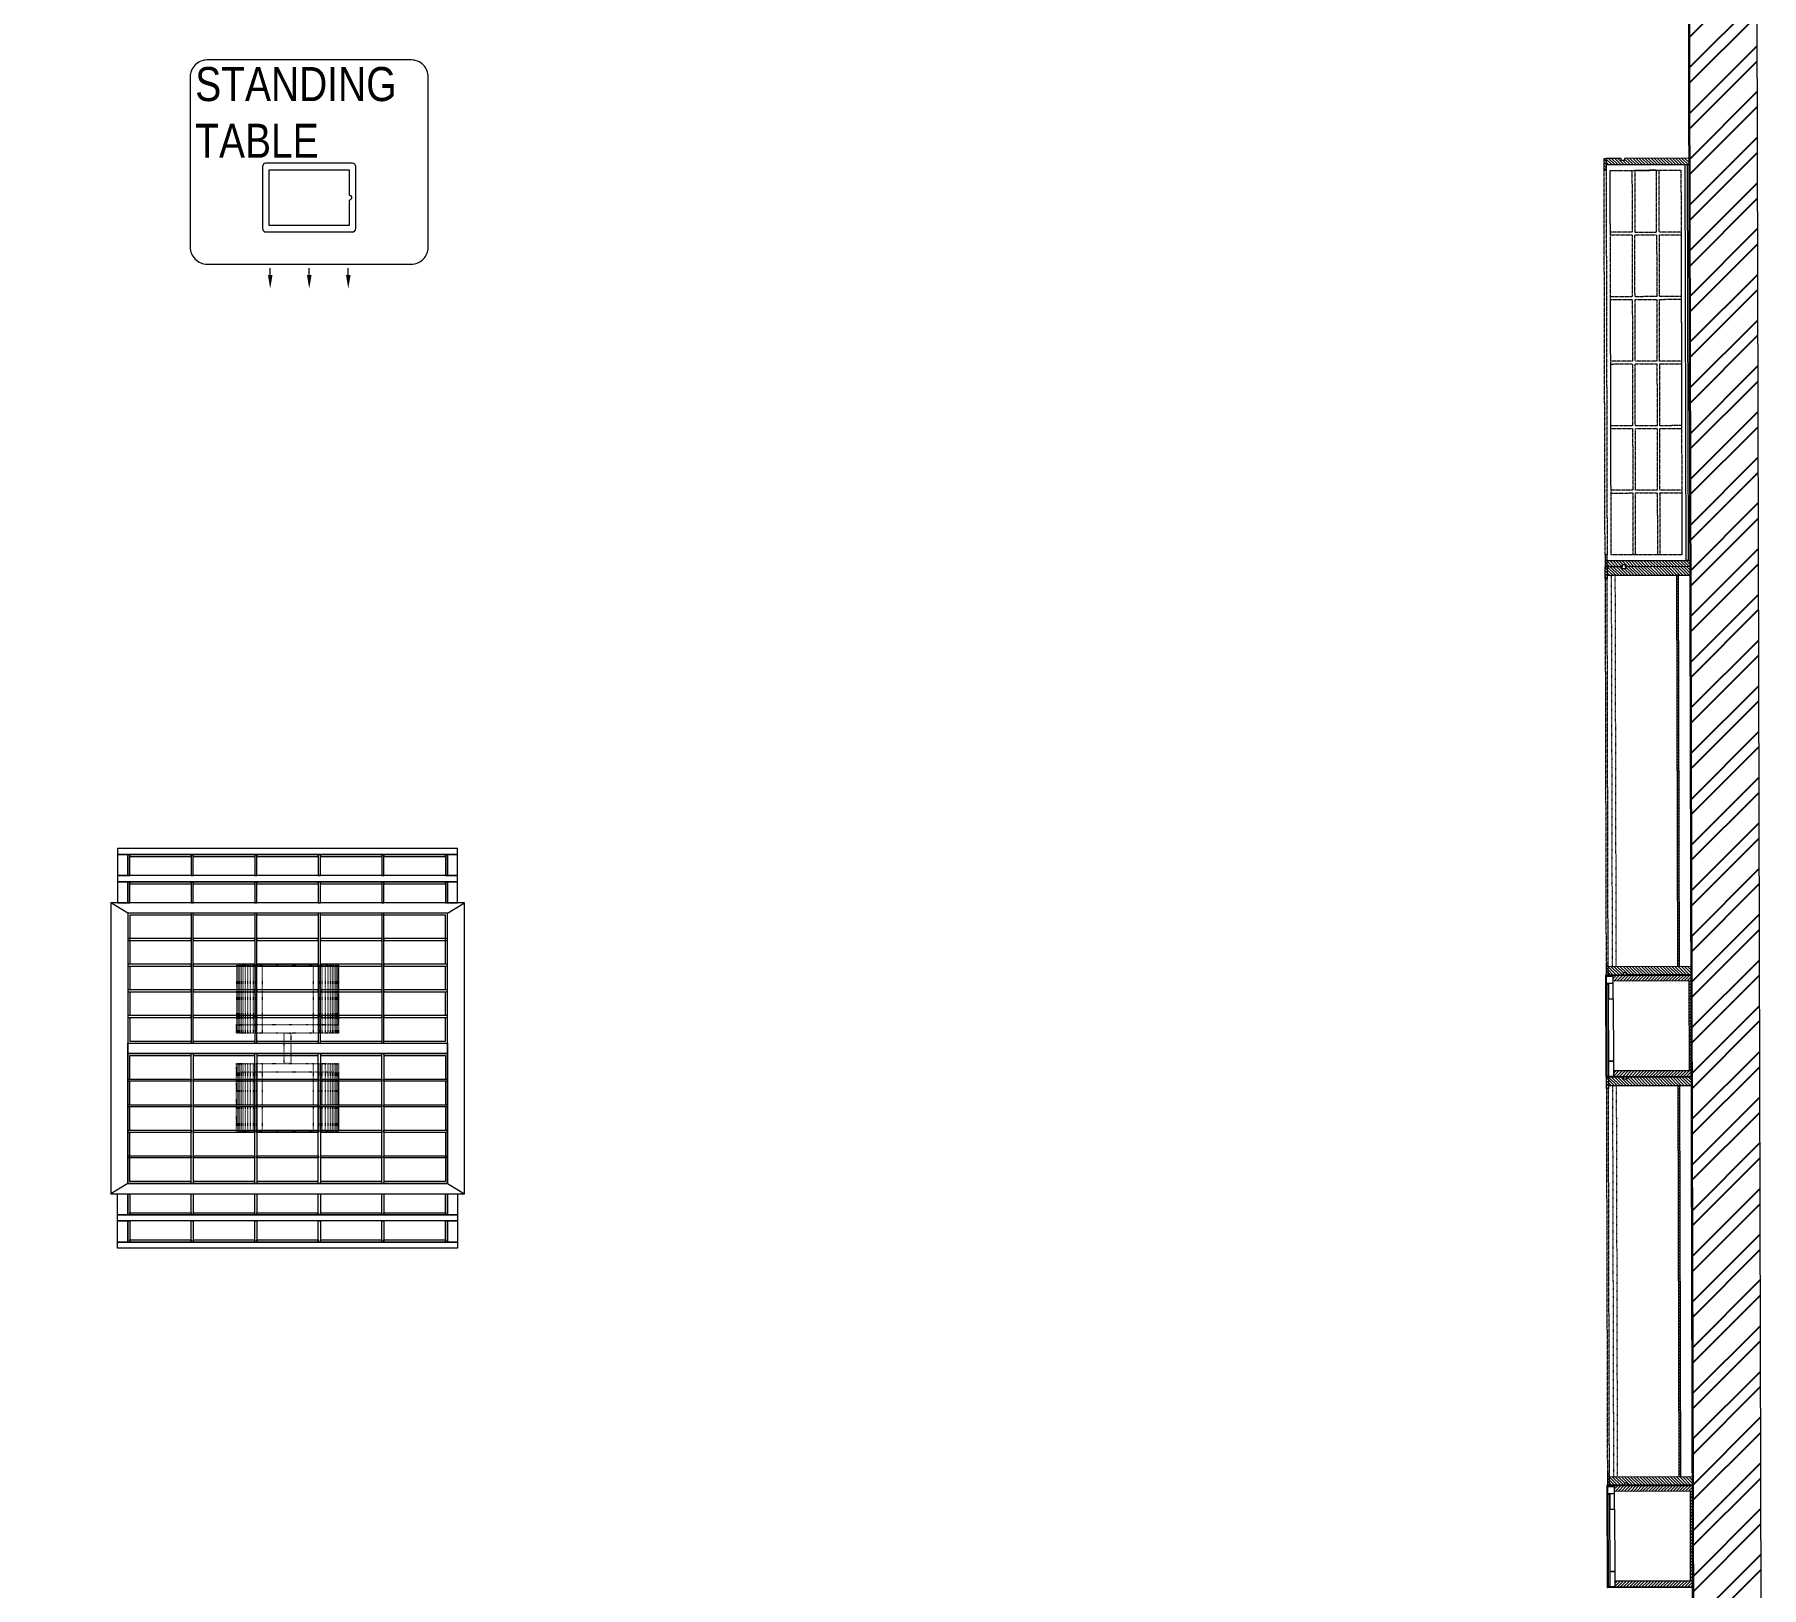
# Model space of a CAD drawing. Header units: millimetres. Extents: x -8946 to 2684, y -2892 to 9932.
# Drawn here: x -2393 to 2684, y 2450 to 7015 of the extents above; entities that cross this region are included whole.
import ezdxf

# ---------------------------------------------------------------- set-up
doc = ezdxf.new("R2010")
doc.units = ezdxf.units.MM
doc.linetypes.add('a_p6_plan_L18$0$HIDDEN', pattern=[0.375, 0.25, -0.125])
doc.linetypes.add('ACAD_ISO03W100', pattern=[30, 12, -18])
for name, color, linetype, lineweight in [('I-LK DIM', 252, 'Continuous', 5), ('I-LK FF&E', 1, 'Continuous', 9), ('I-LK TEXT', 31, 'Continuous', 5), ('LN-ELEVATION-1', 81, 'Continuous', 13), ('LN-ELEVATION-2', 103, 'Continuous', 20), ('LN-ELEVATION-3', 125, 'a_p6_plan_L18$0$HIDDEN', 18), ('LN-ELEVATION-4', 145, 'Continuous', 13), ('LN-ELEVATION-5', 167, 'Continuous', 5), ('LN-HATCH', 251, 'Continuous', 0)]:
    doc.layers.add(name, color=color, linetype=linetype, lineweight=lineweight)
doc.layers.add('WALLS', color=7, linetype='Continuous')
doc.layers.add('WALLS_3D', color=7, linetype='Continuous')
doc.styles.add('LK TXT', font='Arial Narrow.ttf')
pattern_1 = [(45, (7858054.0837, 3504049.203), (-4.4901280605, 4.4901280605), [])]

# ---------------------------------------------------------------- blocks, each defined once
blk = doc.blocks.new('standing table')
at = {"layer": 'LN-ELEVATION-1', "linetype": 'ByBlock', "lineweight": -2}
for p, q in [((235.3, -32.3), (235.3, -12)), ((350, -32.3), (350, -12)), ((464.7, -32.3), (464.7, -12))]:
    blk.add_line(p, q, dxfattribs=at)
at = {"layer": 'LN-ELEVATION-1'}
for points in [[(222.7, 94.5), (476.7, 94.5, 0.414214), (486.7, 104.5), (486.7, 286.5, 0.414214), (476.7, 296.5), (222.7, 296.5, 0.414214), (212.7, 286.5), (212.7, 104.5, 0.414214)], [(467.2, 186), (467.2, 113.5), (232.2, 113.5), (232.2, 277.5), (467.2, 277.5), (467.2, 205, 0.327538), (468.6, 203.1, -0.733799), (468.6, 187.9, 0.327538)]]:
    blk.add_lwpolyline(points, format="xyb", close=True, dxfattribs=at)
at = {"layer": 'LN-ELEVATION-1', "linetype": 'ByBlock', "lineweight": -2}
for points in [[(241.9, -32.3), (228.6, -32.3), (235.3, -72.3)], [(356.7, -32.3), (343.3, -32.3), (350, -72.3)], [(471.4, -32.3), (458.1, -32.3), (464.7, -72.3)]]:
    blk.add_solid(points, dxfattribs=at)
at = {"layer": 'LN-ELEVATION-2'}
blk.add_lwpolyline([(50, 0), (650, 0, 0.414214), (700, 50), (700, 550, 0.414214), (650, 600), (50, 600, 0.414214), (0, 550), (0, 50, 0.414214)], format="xyb", close=True, dxfattribs=at)
blk = doc.blocks.new('STANDING_TABLE_3', base_point=(0, 0))
at = {"layer": 'I-LK FF&E'}
blk.add_blockref('STANDING TABLE', (0, 72.3), dxfattribs=at)
at = {"layer": 'I-LK TEXT', "color": 0, "linetype": 'Continuous', "ltscale": 3, "insert": (406.8, 518.2), "char_height": 100, "width": 783.964, "attachment_point": 5, "style": 'LK TXT'}
blk.add_mtext('\\pxql;STANDING TABLE', dxfattribs=at)
blk = doc.blocks.new('mirror unit')
at = {"layer": 'LN-HATCH', "ltscale": 0.5}
h = blk.add_hatch(dxfattribs=at)
h.set_pattern_fill('ANSI31', color=256, scale=2)
h.set_pattern_definition([(45, (4060433.7416, 1708720.787), (-4.4901280605, 4.4901280605), [])])
h.paths.add_polyline_path([(212.9, 101.3), (230.9, 101.3), (230.9, -127.7), (212.9, -127.7)])
h.paths.add_polyline_path([(230.9, 95.3), (494.9, 95.3), (494.9, 101.3), (230.9, 101.3)])
h.paths.add_polyline_path([(512.9, 101.3), (494.9, 101.3), (494.9, -127.7), (512.9, -127.7)])
at = {"layer": 'Defpoints'}
blk.add_lwpolyline([(512.9, 101.3), (212.9, 101.3), (212.9, -148.7), (512.9, -148.7)], close=True, dxfattribs=at)
at = {"layer": 'LN-ELEVATION-1'}
for points in [[(212.9, 101.3), (230.9, 101.3), (230.9, -127.7), (212.9, -127.7)], [(230.9, 95.3), (494.9, 95.3), (494.9, 101.3), (230.9, 101.3)], [(512.9, 101.3), (494.9, 101.3), (494.9, -127.7), (512.9, -127.7)], [(259.9, -141.7), (259.9, -127.7), (214.9, -127.7), (214.9, -148.7), (223.9, -148.7), (223.9, -147.2), (216.4, -147.2), (216.4, -141.7)], [(442.9, -141.7), (442.9, -127.7), (487.9, -127.7), (487.9, -148.7), (478.9, -148.7), (478.9, -147.2), (486.4, -147.2), (486.4, -141.7)], [(504.9, -148.7), (504.9, -147.2), (509.4, -147.2), (509.4, -129.2), (487.9, -129.2), (487.9, -127.7), (510.9, -127.7), (510.9, -148.7)]]:
    blk.add_lwpolyline(points, close=True, dxfattribs=at)
at = {"layer": 'LN-ELEVATION-2', "color": 4, "lineweight": 0}
blk.add_lwpolyline([(216.4, -141.7), (486.4, -141.7), (486.4, -147.2), (216.4, -147.2)], close=True, dxfattribs=at)
at = {"layer": 'LN-ELEVATION-2'}
blk.add_lwpolyline([(259.9, -141.7), (442.9, -141.7), (442.9, -127.7), (259.9, -127.7)], close=True, dxfattribs=at)
at = {"layer": 'LN-ELEVATION-4', "ltscale": 0.5}
blk.add_line((478.9, -148.7), (223.9, -148.7), dxfattribs=at)
blk = doc.blocks.new('MIRROR_DIFFERENT_4', base_point=(0, 0))
at = {"layer": 'I-LK FF&E'}
blk.add_blockref('MIRROR UNIT', (-212.9, 148.7), dxfattribs=at)
blk = doc.blocks.new('jj 1200')
at = {"layer": 'LN-HATCH', "ltscale": 0.5}
h = blk.add_hatch(dxfattribs=at)
h.set_pattern_fill('ANSI31', color=256, scale=2)
h.set_pattern_definition([(45, (4097187.331, 1708800.267), (-4.4901280605, 4.4901280605), [])])
h.paths.add_polyline_path([(792.1, 220), (792.1, 30), (786.1, 30), (786.1, 20), (792.1, 20), (792.1, -24), (767.1, -24), (767.1, 220)])
h.paths.add_polyline_path([(-382.9, 180), (767.1, 180), (767.1, 186), (-382.9, 186)])
h.paths.add_polyline_path([(757.1, -24), (757.1, -30), (792.1, -30), (792.1, -24)])
h.paths.add_polyline_path([(-407.9, 220), (-407.9, 30), (-401.9, 30), (-401.9, 20), (-407.9, 20), (-407.9, -24), (-382.9, -24), (-382.9, 220)])
h.paths.add_polyline_path([(-372.9, -24), (-372.9, -30), (-407.9, -30), (-407.9, -24)])
at = {"layer": 'LN-ELEVATION-1', "ltscale": 0.5}
for points in [[(-407.9, 220), (-407.9, 30), (-401.9, 30), (-401.9, 20), (-407.9, 20), (-407.9, -24), (-382.9, -24), (-382.9, 220)], [(792.1, 220), (792.1, 30), (786.1, 30), (786.1, 20), (792.1, 20), (792.1, -24), (767.1, -24), (767.1, 220)], [(-382.9, 180), (767.1, 180), (767.1, 186), (-382.9, 186)], [(-372.9, -24), (-372.9, -30), (-407.9, -30), (-407.9, -24)], [(757.1, -24), (757.1, -30), (792.1, -30), (792.1, -24)]]:
    blk.add_lwpolyline(points, close=True, dxfattribs=at)
at = {"layer": 'LN-ELEVATION-3', "ltscale": 0.5}
for p, q in [((767.1, 220), (-382.9, 220)), ((757.1, -24), (-372.9, -24)), ((-372.9, -30), (757.1, -30))]:
    blk.add_line(p, q, dxfattribs=at)
at = {"layer": 'LN-ELEVATION-4', "linetype": 'ACAD_ISO03W100', "ltscale": 0.05}
blk.add_lwpolyline([(767.1, 0), (-382.9, 0), (-382.9, -12), (767.1, -12)], close=True, dxfattribs=at)
blk = doc.blocks.new('JJ_FIXTURE_LARGE_5', base_point=(0, 0))
at = {"layer": 'I-LK FF&E', "xscale": -1}
blk.add_blockref('JJ 1200', (792.1, 30), dxfattribs=at)
blk = doc.blocks.new('MIRROR_DIFFERENT_5', base_point=(0, 0))
at = {"layer": 'I-LK FF&E'}
blk.add_blockref('MIRROR UNIT', (-212.9, 148.7), dxfattribs=at)
blk = doc.blocks.new('JJ_FIXTURE_LARGE_6', base_point=(0, 0))
at = {"layer": 'I-LK FF&E', "xscale": -1}
blk.add_blockref('JJ 1200', (792.1, 30), dxfattribs=at)
blk = doc.blocks.new('12mm vc plan')
at = {"layer": 'LN-HATCH', "ltscale": 0.5}
h = blk.add_hatch(dxfattribs=at)
h.set_pattern_fill('ANSI31', color=256, scale=2)
h.set_pattern_definition([(45, (3760859.753, 1795248.936), (-4.490128061, 4.490128061), [])])
h.paths.add_polyline_path([(-1200, 250), (-1200, 60), (-1194, 60), (-1194, 50), (-1200, 50), (-1200, 6), (-1182, 6), (-1182, 250)])
h = blk.add_hatch(dxfattribs=at)
h.set_pattern_fill('ANSI31', color=256, scale=2)
h.set_pattern_definition(pattern_1)
h.paths.add_polyline_path([(0, 250), (0, 60), (-6, 60), (-6, 50), (0, 50), (0, 6), (-18, 6), (-18, 250)])
h = blk.add_hatch(dxfattribs=at)
h.set_pattern_fill('ANSI31', color=256, scale=2)
h.set_pattern_definition([(45, (7858047.0837, 3504049.203), (-4.4901280605, 4.4901280605), [])])
h.paths.add_polyline_path([(-1165, 6), (-1165, 0), (-1200, 0), (-1200, 6)])
h = blk.add_hatch(dxfattribs=at)
h.set_pattern_fill('ANSI31', color=256, scale=2)
h.set_pattern_definition(pattern_1)
h.paths.add_polyline_path([(-28, 6), (-28, 0), (0, 0), (0, 6)])
at = {"layer": 'LN-ELEVATION-1', "ltscale": 0.5}
for points in [[(-1200, 250), (-1200, 60), (-1194, 60), (-1194, 50), (-1200, 50), (-1200, 6), (-1182, 6), (-1182, 250)], [(-18, 238), (-1182, 238), (-1182, 244), (-18, 244)], [(0, 250), (0, 60), (-6, 60), (-6, 50), (0, 50), (0, 6), (-18, 6), (-18, 250)], [(-1165, 6), (-1165, 0), (-1200, 0), (-1200, 6)], [(-35, 6), (-35, 0), (0, 0), (0, 6)]]:
    blk.add_lwpolyline(points, close=True, dxfattribs=at)
at = {"layer": 'LN-ELEVATION-3', "ltscale": 0.5}
for p, q in [((-1182, 250), (-18, 250)), ((-1165, 6), (-35, 6)), ((-35, 0), (-1165, 0))]:
    blk.add_line(p, q, dxfattribs=at)
for points in [[(-1165, 226), (-35, 226), (-35, 18), (-1165, 18)], [(-1165, 226), (-983.3, 226), (-983.3, 162), (-1165, 162)], [(-975.3, 226), (-793.7, 226), (-793.7, 162), (-975.3, 162)], [(-785.7, 226), (-604, 226), (-604, 162), (-785.7, 162)], [(-596, 226), (-414.3, 226), (-414.3, 162), (-596, 162)], [(-406.3, 226), (-224.7, 226), (-224.7, 162), (-406.3, 162)], [(-216.7, 226), (-35, 226), (-35, 162), (-216.7, 162)], [(-1165, 90), (-983.3, 90), (-983.3, 154), (-1165, 154)], [(-975.3, 154), (-793.7, 154), (-793.7, 90), (-975.3, 90)], [(-785.7, 154), (-604, 154), (-604, 90), (-785.7, 90)], [(-596, 154), (-414.3, 154), (-414.3, 90), (-596, 90)], [(-406.3, 154), (-224.7, 154), (-224.7, 90), (-406.3, 90)], [(-216.7, 154), (-35, 154), (-35, 90), (-216.7, 90)], [(-1165, 82), (-983.3, 82), (-983.3, 18), (-1165, 18)], [(-975.3, 82), (-793.7, 82), (-793.7, 18), (-975.3, 18)], [(-785.7, 82), (-604, 82), (-604, 18), (-785.7, 18)], [(-596, 82), (-414.3, 82), (-414.3, 18), (-596, 18)], [(-406.3, 82), (-224.7, 82), (-224.7, 18), (-406.3, 18)], [(-216.7, 82), (-35, 82), (-35, 18), (-216.7, 18)]]:
    blk.add_lwpolyline(points, close=True, dxfattribs=at)
blk = doc.blocks.new('VC_FIXTURE_LARGE_1', base_point=(0, 0))
at = {"layer": 'I-LK FF&E', "xscale": -1}
blk.add_blockref('12MM VC PLAN', (0, 0), dxfattribs=at)
blk = doc.blocks.new('euro mirror')
at = {"layer": 'LN-ELEVATION-4', "linetype": 'ACAD_ISO03W100', "ltscale": 0.1}
blk.add_lwpolyline([(0, 47.3), (0, -41.5), (-20, -41.5), (-20, 47.3)], close=True, dxfattribs=at)
at = {"layer": 'LN-ELEVATION-5', "linetype": 'ACAD_ISO03W100', "ltscale": 0.1}
for p, q in [((-159.9, 246.9), (-159.9, 47.3)), ((-159.7, 246.9), (-159.7, 47.3)), ((-159.4, 246.9), (-159.4, 47.3)), ((-159, 246.9), (-159, 47.3)), ((-158.5, 246.9), (-158.5, 47.3)), ((-157.9, 246.9), (-157.9, 47.3)), ((-157.1, 246.9), (-157.1, 47.3)), ((-156.1, 246.9), (-156.1, 47.3)), ((-154.1, 246.9), (-154.1, 47.3)), ((-151.1, 246.9), (-151.1, 47.3)), ((-146.1, 246.9), (-146.1, 47.3)), ((-141.1, 246.9), (-141.1, 47.3)), ((-135.1, 246.9), (-135.1, 47.3)), ((-128.1, 246.9), (-128.1, 47.3)), ((-120.1, 246.9), (-120.1, 47.3)), ((-111.1, 246.9), (-111.1, 47.3)), ((-102.1, 246.9), (-102.1, 47.3)), ((-85, 246.9), (-85, 47.3)), ((65, 246.9), (65, 47.3)), ((82.1, 246.9), (82.1, 47.3)), ((91.1, 246.9), (91.1, 47.3)), ((100.1, 246.9), (100.1, 47.3)), ((108.1, 246.9), (108.1, 47.3)), ((115.1, 246.9), (115.1, 47.3)), ((121.1, 246.9), (121.1, 47.3)), ((126.1, 246.9), (126.1, 47.3)), ((131.1, 246.9), (131.1, 47.3)), ((134.1, 246.9), (134.1, 47.3)), ((136.1, 246.9), (136.1, 47.3)), ((137.1, 246.9), (137.1, 47.3)), ((137.9, 246.9), (137.9, 47.3)), ((138.5, 246.9), (138.5, 47.3)), ((139, 246.9), (139, 47.3)), ((139.4, 246.9), (139.4, 47.3)), ((139.7, 246.9), (139.7, 47.3)), ((139.9, 246.9), (139.9, 47.3)), ((-159.9, -41.5), (-159.9, -241.1)), ((-159.7, -41.5), (-159.7, -241.1)), ((-159.4, -41.5), (-159.4, -241.1)), ((-159, -41.5), (-159, -241.1)), ((-158.5, -41.5), (-158.5, -241.1)), ((-157.9, -41.5), (-157.9, -241.1)), ((-157.1, -41.5), (-157.1, -241.1)), ((-156.1, -41.5), (-156.1, -241.1)), ((-154.1, -41.5), (-154.1, -241.1)), ((-151.1, -41.5), (-151.1, -241.1)), ((-146.1, -41.5), (-146.1, -241.1)), ((-141.1, -41.5), (-141.1, -241.1)), ((-135.1, -41.5), (-135.1, -241.1)), ((-128.1, -41.5), (-128.1, -241.1)), ((-120.1, -41.5), (-120.1, -241.1)), ((-111.1, -41.5), (-111.1, -241.1)), ((-102.1, -41.5), (-102.1, -241.1)), ((-85, -41.5), (-85, -241.1)), ((65, -41.5), (65, -241.1)), ((82.1, -41.5), (82.1, -241.1)), ((91.1, -41.5), (91.1, -241.1)), ((100.1, -41.5), (100.1, -241.1)), ((108.1, -41.5), (108.1, -241.1)), ((115.1, -41.5), (115.1, -241.1)), ((121.1, -41.5), (121.1, -241.1)), ((126.1, -41.5), (126.1, -241.1)), ((131.1, -41.5), (131.1, -241.1)), ((134.1, -41.5), (134.1, -241.1)), ((136.1, -41.5), (136.1, -241.1)), ((137.1, -41.5), (137.1, -241.1)), ((137.9, -41.5), (137.9, -241.1)), ((138.5, -41.5), (138.5, -241.1)), ((139, -41.5), (139, -241.1)), ((139.4, -41.5), (139.4, -241.1)), ((139.7, -41.5), (139.7, -241.1)), ((139.9, -41.5), (139.9, -241.1))]:
    blk.add_line(p, q, dxfattribs=at)
for points in [[(140, 73), (140, 246.9), (-160, 246.9), (-160, 73)], [(140, -67.1), (140, -241.1), (-160, -241.1), (-160, -67.1)]]:
    blk.add_lwpolyline(points, dxfattribs=at)
for points in [[(140, 73), (140, 47.3), (-160, 47.3), (-160, 73)], [(140, -41.5), (140, -67.1), (-160, -67.1), (-160, -41.5)]]:
    blk.add_lwpolyline(points, close=True, dxfattribs=at)
blk = doc.blocks.new('eurocenter 1040')
at = {"layer": 'LN-ELEVATION-1'}
for points in [[(-470, -327.4), (470, -327.4), (470, 467.6), (-470, 467.6)], [(-470, 85.1), (470, 85.1), (470, 467.6), (-470, 467.6)], [(-283.2, 85.1), (-277.2, 85.1), (-277.2, 467.6), (-283.2, 467.6)], [(-96.4, 85.1), (-90.4, 85.1), (-90.4, 467.6), (-96.4, 467.6)], [(90.4, 85.1), (96.4, 85.1), (96.4, 467.6), (90.4, 467.6)], [(277.2, 85.1), (283.2, 85.1), (283.2, 467.6), (277.2, 467.6)], [(-470, 386.6), (-283.2, 386.6), (-283.2, 392.6), (-470, 392.6)], [(-277.2, 386.6), (-96.4, 386.6), (-96.4, 392.6), (-277.2, 392.6)], [(-90.4, 386.6), (90.4, 386.6), (90.4, 392.6), (-90.4, 392.6)], [(96.4, 386.6), (277.2, 386.6), (277.2, 392.6), (96.4, 392.6)], [(283.2, 386.6), (470, 386.6), (470, 392.6), (283.2, 392.6)], [(-470, 311.2), (-283.2, 311.2), (-283.2, 317.2), (-470, 317.2)], [(-277.2, 311.2), (-96.4, 311.2), (-96.4, 317.2), (-277.2, 317.2)], [(-90.4, 311.2), (90.4, 311.2), (90.4, 317.2), (-90.4, 317.2)], [(96.4, 311.2), (277.2, 311.2), (277.2, 317.2), (96.4, 317.2)], [(283.2, 311.2), (470, 311.2), (470, 317.2), (283.2, 317.2)], [(-470, 235.8), (-283.2, 235.8), (-283.2, 241.8), (-470, 241.8)], [(-277.2, 235.8), (-96.4, 235.8), (-96.4, 241.8), (-277.2, 241.8)], [(-90.4, 235.8), (90.4, 235.8), (90.4, 241.8), (-90.4, 241.8)], [(96.4, 235.8), (277.2, 235.8), (277.2, 241.8), (96.4, 241.8)], [(283.2, 235.8), (470, 235.8), (470, 241.8), (283.2, 241.8)], [(-470, 160.4), (-283.2, 160.4), (-283.2, 166.4), (-470, 166.4)], [(-277.2, 160.4), (-96.4, 160.4), (-96.4, 166.4), (-277.2, 166.4)], [(-90.4, 160.4), (90.4, 160.4), (90.4, 166.4), (-90.4, 166.4)], [(96.4, 160.4), (277.2, 160.4), (277.2, 166.4), (96.4, 166.4)], [(283.2, 160.4), (470, 160.4), (470, 166.4), (283.2, 166.4)], [(-470, 85.1), (470, 85.1), (470, 55.1), (-470, 55.1)], [(-470, 55.1), (470, 55.1), (470, -327.4), (-470, -327.4)], [(-283.2, 55.1), (-277.2, 55.1), (-277.2, -327.4), (-283.2, -327.4)], [(-96.4, 55.1), (-90.4, 55.1), (-90.4, -327.4), (-96.4, -327.4)], [(90.4, 55.1), (96.4, 55.1), (96.4, -327.4), (90.4, -327.4)], [(277.2, 55.1), (283.2, 55.1), (283.2, -327.4), (277.2, -327.4)], [(-470, -20.3), (-283.2, -20.3), (-283.2, -26.3), (-470, -26.3)], [(-277.2, -20.3), (-96.4, -20.3), (-96.4, -26.3), (-277.2, -26.3)], [(-90.4, -20.3), (90.4, -20.3), (90.4, -26.3), (-90.4, -26.3)], [(96.4, -20.3), (277.2, -20.3), (277.2, -26.3), (96.4, -26.3)], [(283.2, -20.3), (470, -20.3), (470, -26.3), (283.2, -26.3)], [(-470, -95.7), (-283.2, -95.7), (-283.2, -101.7), (-470, -101.7)], [(-277.2, -95.7), (-96.4, -95.7), (-96.4, -101.7), (-277.2, -101.7)], [(-90.4, -95.7), (90.4, -95.7), (90.4, -101.7), (-90.4, -101.7)], [(96.4, -95.7), (277.2, -95.7), (277.2, -101.7), (96.4, -101.7)], [(283.2, -95.7), (470, -95.7), (470, -101.7), (283.2, -101.7)], [(-470, -171.1), (-283.2, -171.1), (-283.2, -177.1), (-470, -177.1)], [(-277.2, -171.1), (-96.4, -171.1), (-96.4, -177.1), (-277.2, -177.1)], [(-90.4, -171.1), (90.4, -171.1), (90.4, -177.1), (-90.4, -177.1)], [(96.4, -171.1), (277.2, -171.1), (277.2, -177.1), (96.4, -177.1)], [(283.2, -171.1), (470, -171.1), (470, -177.1), (283.2, -177.1)], [(-470, -246.4), (-283.2, -246.4), (-283.2, -252.4), (-470, -252.4)], [(-277.2, -246.4), (-96.4, -246.4), (-96.4, -252.4), (-277.2, -252.4)], [(-90.4, -246.4), (90.4, -246.4), (90.4, -252.4), (-90.4, -252.4)], [(96.4, -246.4), (277.2, -246.4), (277.2, -252.4), (96.4, -252.4)], [(283.2, -246.4), (470, -246.4), (470, -252.4), (283.2, -252.4)]]:
    blk.add_lwpolyline(points, close=True, dxfattribs=at)
for points in [[(-283.2, 461.6), (-464, 461.6), (-464, 317.2)], [(-96.4, 461.6), (-277.2, 461.6)], [(90.4, 461.6), (-90.4, 461.6)], [(277.2, 461.6), (96.4, 461.6)], [(464, 317.2), (464, 461.6), (283.2, 461.6)], [(-464, 311.2), (-464, 241.8)], [(464, 241.8), (464, 311.2)], [(-464, 235.8), (-464, 166.4)], [(464, 166.4), (464, 235.8)], [(-464, 160.4), (-464, 91.1), (-283.2, 91.1)], [(283.2, 91.1), (464, 91.1), (464, 160.4)], [(-277.2, 91.1), (-96.4, 91.1)], [(-90.4, 91.1), (90.4, 91.1)], [(96.4, 91.1), (277.2, 91.1)], [(-464, -20.3), (-464, 49.1), (-283.2, 49.1)], [(-277.2, 49.1), (-96.4, 49.1)], [(-90.4, 49.1), (90.4, 49.1)], [(96.4, 49.1), (277.2, 49.1)], [(283.2, 49.1), (464, 49.1), (464, -20.3)], [(-464, -95.7), (-464, -26.3)], [(464, -26.3), (464, -95.7)], [(-464, -171.1), (-464, -101.7)], [(464, -101.7), (464, -171.1)], [(-283.2, -321.4), (-464, -321.4), (-464, -177.1)], [(464, -177.1), (464, -321.4), (283.2, -321.4)], [(-96.4, -321.4), (-277.2, -321.4)], [(90.4, -321.4), (-90.4, -321.4)], [(277.2, -321.4), (96.4, -321.4)]]:
    blk.add_lwpolyline(points, dxfattribs=at)
at = {"layer": 'LN-ELEVATION-2'}
blk.add_lwpolyline([(-520, -357.4), (520, -357.4), (520, 497.6), (-520, 497.6)], close=True, dxfattribs=at)
for points in [[(-470, 467.6), (-520, 497.6)], [(470, 467.6), (520, 497.6)], [(-470, -327.4), (-520, -357.4)], [(470, -327.4), (520, -357.4)]]:
    blk.add_lwpolyline(points, dxfattribs=at)
at = {"layer": 'LN-ELEVATION-3'}
for points in [[(-500, 559.6), (500, 559.6), (500, 577.6), (-500, 577.6)], [(-500, 497.6), (-470, 497.6), (-470, 559.6), (-500, 559.6)], [(470, 497.6), (500, 497.6), (500, 559.6), (470, 559.6)], [(-500, -357.4), (-470, -357.4), (-470, -419.4), (-500, -419.4)], [(470, -357.4), (500, -357.4), (500, -419.4), (470, -419.4)], [(-500, -419.4), (500, -419.4), (500, -437.4), (-500, -437.4)]]:
    blk.add_lwpolyline(points, close=True, dxfattribs=at)
at = {"layer": 'LN-ELEVATION-4'}
for points in [[(-500, 639.6), (500, 639.6), (500, 657.6), (-500, 657.6)], [(-500, 577.6), (-470, 577.6), (-470, 639.6), (-500, 639.6)], [(470, 577.6), (500, 577.6), (500, 639.6), (470, 639.6)], [(-470, 497.6), (-464, 497.6), (-464, 559.6), (-470, 559.6)], [(-464, 553.6), (-283.2, 553.6), (-283.2, 559.6), (-464, 559.6)], [(-283.2, 497.6), (-277.2, 497.6), (-277.2, 559.6), (-283.2, 559.6)], [(-277.2, 553.6), (-96.4, 553.6), (-96.4, 559.6), (-277.2, 559.6)], [(-96.4, 497.6), (-90.4, 497.6), (-90.4, 559.6), (-96.4, 559.6)], [(-90.4, 553.6), (90.4, 553.6), (90.4, 559.6), (-90.4, 559.6)], [(90.4, 497.6), (96.4, 497.6), (96.4, 559.6), (90.4, 559.6)], [(96.4, 553.6), (277.2, 553.6), (277.2, 559.6), (96.4, 559.6)], [(277.2, 497.6), (283.2, 497.6), (283.2, 559.6), (277.2, 559.6)], [(283.2, 553.6), (464, 553.6), (464, 559.6), (283.2, 559.6)], [(464, 497.6), (470, 497.6), (470, 559.6), (464, 559.6)], [(-470, -357.4), (-464, -357.4), (-464, -419.4), (-470, -419.4)], [(-283.2, -357.4), (-277.2, -357.4), (-277.2, -419.4), (-283.2, -419.4)], [(-96.4, -357.4), (-90.4, -357.4), (-90.4, -419.4), (-96.4, -419.4)], [(90.4, -357.4), (96.4, -357.4), (96.4, -419.4), (90.4, -419.4)], [(277.2, -357.4), (283.2, -357.4), (283.2, -419.4), (277.2, -419.4)], [(464, -357.4), (470, -357.4), (470, -419.4), (464, -419.4)], [(-500, -437.4), (-470, -437.4), (-470, -499.4), (-500, -499.4)], [(-464, -413.4), (-283.2, -413.4), (-283.2, -419.4), (-464, -419.4)], [(-277.2, -413.4), (-96.4, -413.4), (-96.4, -419.4), (-277.2, -419.4)], [(-90.4, -413.4), (90.4, -413.4), (90.4, -419.4), (-90.4, -419.4)], [(96.4, -413.4), (277.2, -413.4), (277.2, -419.4), (96.4, -419.4)], [(283.2, -413.4), (464, -413.4), (464, -419.4), (283.2, -419.4)], [(470, -437.4), (500, -437.4), (500, -499.4), (470, -499.4)], [(-500, -499.4), (500, -499.4), (500, -517.4), (-500, -517.4)]]:
    blk.add_lwpolyline(points, close=True, dxfattribs=at)
at = {"layer": 'LN-ELEVATION-5'}
for points in [[(-470, 577.6), (-464, 577.6), (-464, 639.6), (-470, 639.6)], [(-464, 633.6), (-283.2, 633.6), (-283.2, 639.6), (-464, 639.6)], [(-283.2, 577.6), (-277.2, 577.6), (-277.2, 639.6), (-283.2, 639.6)], [(-277.2, 633.6), (-96.4, 633.6), (-96.4, 639.6), (-277.2, 639.6)], [(-96.4, 577.6), (-90.4, 577.6), (-90.4, 639.6), (-96.4, 639.6)], [(-90.4, 633.6), (90.4, 633.6), (90.4, 639.6), (-90.4, 639.6)], [(90.4, 577.6), (96.4, 577.6), (96.4, 639.6), (90.4, 639.6)], [(96.4, 633.6), (277.2, 633.6), (277.2, 639.6), (96.4, 639.6)], [(277.2, 577.6), (283.2, 577.6), (283.2, 639.6), (277.2, 639.6)], [(283.2, 633.6), (464, 633.6), (464, 639.6), (283.2, 639.6)], [(464, 577.6), (470, 577.6), (470, 639.6), (464, 639.6)], [(-470, -437.4), (-464, -437.4), (-464, -499.4), (-470, -499.4)], [(-283.2, -437.4), (-277.2, -437.4), (-277.2, -499.4), (-283.2, -499.4)], [(-96.4, -437.4), (-90.4, -437.4), (-90.4, -499.4), (-96.4, -499.4)], [(90.4, -437.4), (96.4, -437.4), (96.4, -499.4), (90.4, -499.4)], [(277.2, -437.4), (283.2, -437.4), (283.2, -499.4), (277.2, -499.4)], [(464, -437.4), (470, -437.4), (470, -499.4), (464, -499.4)], [(-464, -493.4), (-283.2, -493.4), (-283.2, -499.4), (-464, -499.4)], [(-277.2, -493.4), (-96.4, -493.4), (-96.4, -499.4), (-277.2, -499.4)], [(-90.4, -493.4), (90.4, -493.4), (90.4, -499.4), (-90.4, -499.4)], [(96.4, -493.4), (277.2, -493.4), (277.2, -499.4), (96.4, -499.4)], [(283.2, -493.4), (464, -493.4), (464, -499.4), (283.2, -499.4)]]:
    blk.add_lwpolyline(points, close=True, dxfattribs=at)
at = {"layer": 'I-LK DIM'}
blk.add_blockref('EURO MIRROR', (10, 67.1), dxfattribs=at)
blk = doc.blocks.new('EURO_CENTRE_4', base_point=(0, 0))
at = {"layer": 'I-LK FF&E'}
blk.add_blockref('EUROCENTER 1040', (520, 517.4), dxfattribs=at)

msp = doc.modelspace()

# ---------------------------------------------------------------- hatches: boundary and pattern name
at = {"layer": 'LENS_HATCH_WALL', "true_color": 0x787878}
h = msp.add_hatch(dxfattribs=at)
h.set_pattern_fill('ANSI32', scale=10, angle=90)
h.set_pattern_definition([(45, (0, 0), (-67.3519, 67.3519), []), (45, (44.9, 0), (-67.3519, 67.3519), [])])
h.paths.add_polyline_path([(-1463.9, -2827.4), (-1464.6, -2562.1), (-977.4, -2560.8), (-988.2, 1660.2), (-1156.2, 1659.8), (-1157, 1991.8), (2683.9, 2001.6), (2664, 9818), (-1164, 9808.3), (-1163.6, 9664), (-1546.3, 9663.1), (-1547, 9932.1), (-8590.4, 9914.2), (-8589.2, 9453), (-8804.7, 9452.4), (-8945.9, -2275.9), (-8568.4, -2274.9), (-8566.9, -2845.4)])
h.paths.add_polyline_path([(-8366.9, -2839.9), (-8368.9, -2074.4), (-8743.5, -2075.4), (-8607.1, 9252.9), (-8388.7, 9253.5), (-8389.9, 9714.7), (-1746.5, 9731.6), (-1745.8, 9462.6), (-963.1, 9464.6), (-963.5, 9608.8), (2464.5, 9617.5), (2483.3, 2201.1), (-1357.5, 2191.3), (-1355.7, 1459.3), (-1187.6, 1459.7), (-1177.9, -2361.4), (-1665.1, -2362.6), (-1663.9, -2822.9)])

# ---------------------------------------------------------------- linework, layer by layer
at = {"layer": 'LENS_WALL_OUTLINE', "lineweight": 13, "true_color": 0xffffff}
msp.add_lwpolyline([(-1463.9, -2827.4), (-1464.6, -2562.1), (-977.4, -2560.8), (-988.2, 1660.2), (-1156.2, 1659.8), (-1157, 1991.8), (2683.9, 2001.6), (2664, 9818), (-1164, 9808.3), (-1163.6, 9664), (-1546.3, 9663.1), (-1547, 9932.1), (-8590.4, 9914.2), (-8589.2, 9453), (-8804.7, 9452.4), (-8945.9, -2275.9), (-8568.4, -2274.9), (-8566.9, -2845.4)], close=True, dxfattribs=at)
at = {"layer": 'WALLS'}
msp.add_line((2464.5, 9617.5), (2483.3, 2201.1), dxfattribs=at)
at = {"layer": 'WALLS_3D'}
msp.add_3dface([(2464.5, 9617.5), (2483.3, 2201.1), (2483.3, 2201.1, 3055.9), (2464.5, 9617.5, 3055.9)], dxfattribs=at)

# ---------------------------------------------------------------- block references
for name, p in [('STANDING_TABLE_3', (-1935.7, 6267.8)), ('EURO_CENTRE_4', (-2169.4, 3447.6))]:
    msp.add_blockref(name, p)
at = {"yscale": -1, "rotation": 90.14565674159826}
for name, p in [('VC_FIXTURE_LARGE_1', (2224.1, 5450.4)), ('JJ_FIXTURE_LARGE_6', (2227.1, 4250.4)), ('MIRROR_DIFFERENT_5', (2227.9, 3950.4)), ('JJ_FIXTURE_LARGE_5', (2230.9, 2750.5)), ('MIRROR_DIFFERENT_4', (2231.7, 2450.5))]:
    msp.add_blockref(name, p, dxfattribs=at)

doc.saveas('drawing.dxf')
